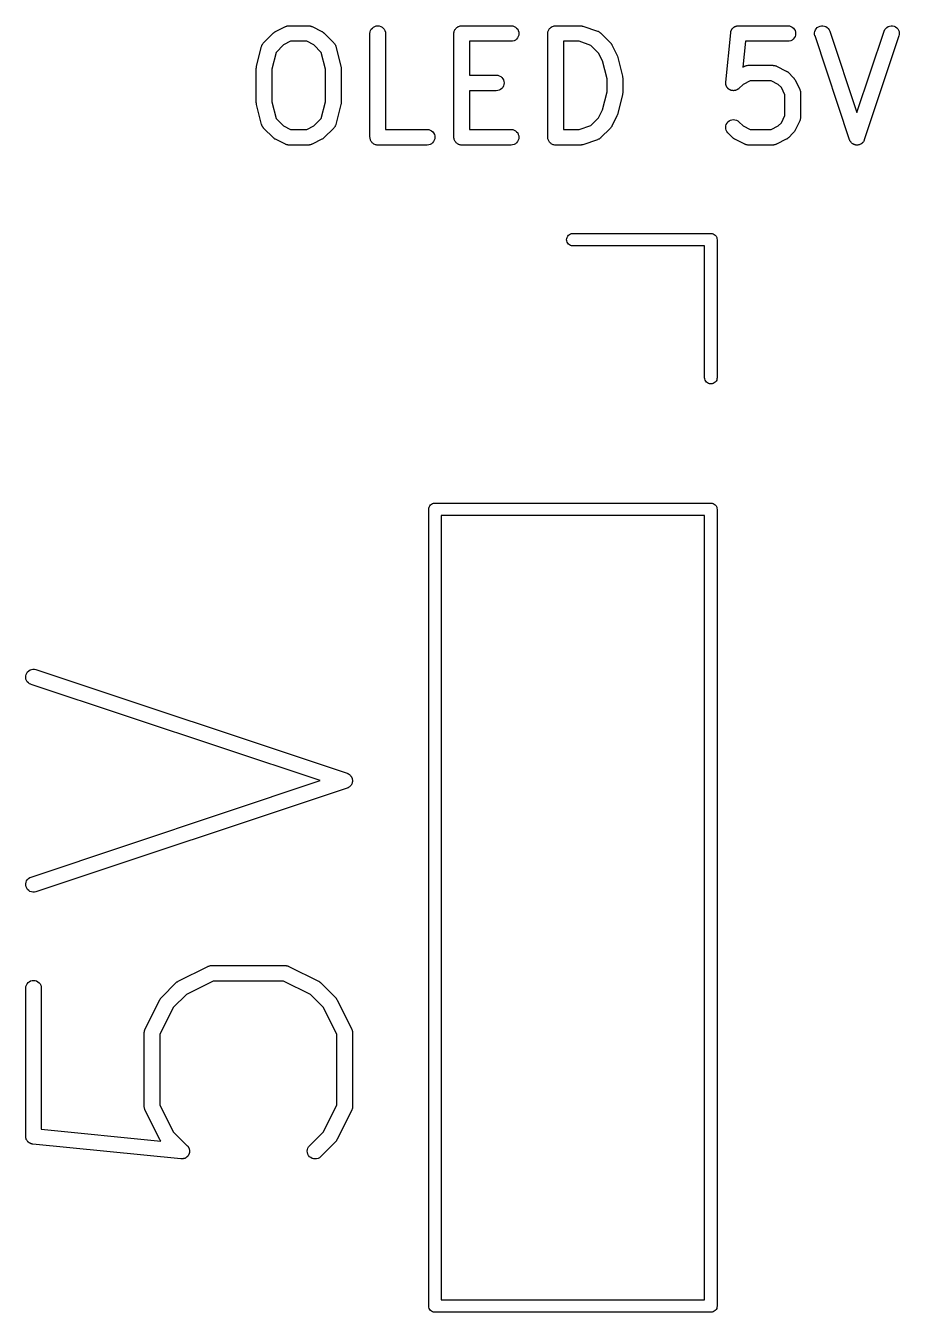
# Model space of a CAD drawing. Extents: x 84.8 to 173.4, y -140 to -47.1.
# Drawn here: x 97.09 to 105.51, y -122.29 to -109.89 of the extents above; entities that cross this region are included whole.
import ezdxf

# ---------------------------------------------------------------- set-up
doc = ezdxf.new("R2010")
doc.units = 0
doc.header["$MEASUREMENT"] = 0
doc.layers.add('BLACK', color=7, linetype='CONTINUOUS')

msp = doc.modelspace()

# ---------------------------------------------------------------- linework, layer by layer
at = {"layer": 'BLACK', "linetype": 'CONTINUOUS'}
for p, q in [((99.3804, -110.056), (99.4756, -109.961)), ((99.4756, -109.961), (99.4764, -109.96)), ((99.4764, -109.96), (99.4797, -109.958)), ((99.4797, -109.958), (99.4827, -109.955)), ((99.4827, -109.955), (99.4854, -109.953)), ((99.4854, -109.953), (99.4878, -109.951)), ((99.4878, -109.951), (99.4916, -109.949)), ((99.4916, -109.949), (99.4951, -109.947)), ((99.4951, -109.947), (99.5904, -109.899)), ((99.5904, -109.899), (99.5913, -109.899)), ((99.5913, -109.899), (99.5934, -109.898)), ((99.5934, -109.898), (99.5953, -109.897)), ((99.5953, -109.897), (99.6002, -109.896)), ((99.6002, -109.896), (99.605, -109.894)), ((99.605, -109.894), (99.6072, -109.893)), ((99.6072, -109.893), (99.6093, -109.893)), ((99.6093, -109.893), (99.6144, -109.892)), ((99.6144, -109.892), (99.6195, -109.892)), ((99.6195, -109.892), (99.6217, -109.892)), ((99.6217, -109.892), (99.6239, -109.891)), ((99.6239, -109.891), (99.8144, -109.891)), ((99.8144, -109.891), (99.8154, -109.891)), ((99.8154, -109.891), (99.8176, -109.892)), ((99.8176, -109.892), (99.8198, -109.892)), ((99.8198, -109.892), (99.8249, -109.892)), ((99.8249, -109.892), (99.83, -109.893)), ((99.83, -109.893), (99.8321, -109.894)), ((99.8321, -109.894), (99.8343, -109.894)), ((99.8343, -109.894), (99.839, -109.896)), ((99.839, -109.896), (99.8439, -109.897)), ((99.8439, -109.897), (99.8459, -109.899)), ((99.8459, -109.899), (99.8479, -109.899)), ((99.8479, -109.899), (99.9432, -109.947)), ((99.9432, -109.947), (99.9441, -109.947)), ((99.9441, -109.947), (99.9476, -109.95)), ((99.9476, -109.95), (99.9513, -109.952)), ((99.9513, -109.952), (99.9538, -109.954)), ((99.9538, -109.954), (99.9564, -109.955)), ((99.9564, -109.955), (99.9594, -109.958)), ((99.9594, -109.958), (99.9627, -109.961)), ((99.9627, -109.961), (100.058, -110.056)), ((100.406, -109.965), (100.408, -109.951)), ((100.406, -109.966), (100.406, -109.965)), ((100.406, -110.966), (100.406, -109.966)), ((100.408, -109.951), (100.412, -109.937)), ((100.412, -109.937), (100.419, -109.924)), ((100.419, -109.924), (100.429, -109.913)), ((100.429, -109.913), (100.44, -109.904)), ((100.44, -109.904), (100.453, -109.897)), ((100.453, -109.897), (100.467, -109.893)), ((100.467, -109.893), (100.482, -109.891)), ((100.482, -109.891), (100.496, -109.893)), ((100.496, -109.893), (100.51, -109.897)), ((100.51, -109.897), (100.523, -109.904)), ((100.523, -109.904), (100.534, -109.914)), ((100.534, -109.914), (100.544, -109.925)), ((100.544, -109.925), (100.55, -109.938)), ((100.55, -109.938), (100.555, -109.952)), ((100.555, -109.952), (100.556, -109.966)), ((100.556, -109.966), (100.556, -110.891)), ((101.216, -109.958), (101.217, -109.951)), ((101.216, -109.965), (101.216, -109.958)), ((101.216, -109.966), (101.216, -109.965)), ((101.216, -110.966), (101.216, -109.966)), ((101.216, -109.966), (101.216, -109.966)), ((101.216, -109.966), (101.216, -109.966)), ((101.216, -109.966), (101.216, -109.966)), ((101.217, -109.951), (101.219, -109.944)), ((101.217, -109.951), (101.217, -109.951)), ((101.217, -109.951), (101.217, -109.951)), ((101.219, -109.944), (101.221, -109.937)), ((101.221, -109.937), (101.222, -109.937)), ((101.222, -109.937), (101.225, -109.931)), ((101.222, -109.937), (101.222, -109.937)), ((101.225, -109.931), (101.228, -109.924)), ((101.228, -109.924), (101.229, -109.924)), ((101.229, -109.924), (101.233, -109.919)), ((101.229, -109.924), (101.229, -109.924)), ((101.233, -109.919), (101.238, -109.913)), ((101.238, -109.913), (101.244, -109.908)), ((101.238, -109.913), (101.238, -109.913)), ((101.238, -109.913), (101.238, -109.913)), ((101.244, -109.908), (101.249, -109.904)), ((101.249, -109.904), (101.249, -109.904)), ((101.249, -109.904), (101.25, -109.904)), ((101.25, -109.904), (101.256, -109.9)), ((101.256, -109.9), (101.262, -109.897)), ((101.262, -109.897), (101.269, -109.895)), ((101.262, -109.897), (101.262, -109.897)), ((101.262, -109.897), (101.262, -109.897)), ((101.269, -109.895), (101.276, -109.893)), ((101.276, -109.893), (101.276, -109.893)), ((101.276, -109.893), (101.277, -109.893)), ((101.277, -109.893), (101.284, -109.892)), ((101.284, -109.892), (101.291, -109.891)), ((101.291, -109.891), (101.767, -109.891)), ((101.767, -109.891), (101.768, -109.891)), ((101.768, -109.891), (101.782, -109.893)), ((101.782, -109.893), (101.796, -109.897)), ((101.796, -109.897), (101.809, -109.904)), ((101.809, -109.904), (101.82, -109.914)), ((101.82, -109.914), (101.83, -109.925)), ((101.829, -110.008), (101.82, -110.02)), ((101.836, -109.995), (101.829, -110.008)), ((101.83, -109.925), (101.836, -109.938)), ((101.836, -109.938), (101.84, -109.952)), ((101.84, -109.981), (101.836, -109.995)), ((101.84, -109.952), (101.842, -109.967)), ((101.842, -109.967), (101.84, -109.981)), ((102.12, -109.965), (102.121, -109.958)), ((102.12, -109.966), (102.12, -109.965)), ((102.12, -110.966), (102.12, -109.966)), ((102.12, -109.966), (102.12, -109.966)), ((102.12, -109.966), (102.12, -109.966)), ((102.12, -109.966), (102.12, -109.966)), ((102.121, -109.958), (102.122, -109.951)), ((102.122, -109.951), (102.124, -109.944)), ((102.122, -109.951), (102.122, -109.951)), ((102.122, -109.951), (102.122, -109.951)), ((102.124, -109.944), (102.126, -109.937)), ((102.126, -109.937), (102.13, -109.931)), ((102.126, -109.937), (102.126, -109.937)), ((102.126, -109.937), (102.126, -109.937)), ((102.13, -109.931), (102.133, -109.924)), ((102.133, -109.924), (102.138, -109.919)), ((102.133, -109.924), (102.133, -109.924)), ((102.133, -109.924), (102.133, -109.924)), ((102.138, -109.919), (102.142, -109.913)), ((102.142, -109.913), (102.143, -109.913)), ((102.143, -109.913), (102.148, -109.908)), ((102.143, -109.913), (102.143, -109.913)), ((102.148, -109.908), (102.154, -109.904)), ((102.154, -109.904), (102.161, -109.9)), ((102.154, -109.904), (102.154, -109.904)), ((102.154, -109.904), (102.154, -109.904)), ((102.161, -109.9), (102.167, -109.897)), ((102.167, -109.897), (102.174, -109.895)), ((102.167, -109.897), (102.167, -109.897)), ((102.167, -109.897), (102.167, -109.897)), ((102.174, -109.895), (102.181, -109.893)), ((102.181, -109.893), (102.188, -109.892)), ((102.181, -109.893), (102.181, -109.893)), ((102.181, -109.893), (102.181, -109.893)), ((102.188, -109.892), (102.195, -109.891)), ((102.195, -109.891), (102.433, -109.891)), ((102.433, -109.891), (102.434, -109.891)), ((102.434, -109.891), (102.439, -109.892)), ((102.439, -109.892), (102.443, -109.892)), ((102.443, -109.892), (102.446, -109.893)), ((102.446, -109.893), (102.449, -109.893)), ((102.449, -109.893), (102.453, -109.894)), ((102.453, -109.894), (102.457, -109.895)), ((102.457, -109.895), (102.6, -109.943)), ((102.6, -109.943), (102.601, -109.943)), ((102.601, -109.943), (102.603, -109.944)), ((102.603, -109.944), (102.605, -109.945)), ((102.605, -109.945), (102.61, -109.947)), ((102.61, -109.947), (102.614, -109.949)), ((102.614, -109.949), (102.616, -109.951)), ((102.616, -109.951), (102.618, -109.952)), ((102.618, -109.952), (102.622, -109.955)), ((102.622, -109.955), (102.626, -109.958)), ((102.626, -109.958), (102.628, -109.96)), ((102.628, -109.96), (102.629, -109.961)), ((102.629, -109.961), (102.725, -110.056)), ((103.835, -110.435), (103.883, -109.959)), ((103.883, -109.955), (103.884, -109.951)), ((103.883, -109.958), (103.883, -109.955)), ((103.883, -109.959), (103.883, -109.958)), ((103.884, -109.951), (103.885, -109.947)), ((103.885, -109.947), (103.886, -109.944)), ((103.886, -109.944), (103.887, -109.941)), ((103.887, -109.941), (103.888, -109.937)), ((103.888, -109.937), (103.89, -109.934)), ((103.89, -109.934), (103.892, -109.93)), ((103.892, -109.93), (103.893, -109.927)), ((103.893, -109.927), (103.895, -109.924)), ((103.895, -109.924), (103.898, -109.921)), ((103.898, -109.921), (103.9, -109.918)), ((103.9, -109.918), (103.902, -109.916)), ((103.902, -109.916), (103.904, -109.913)), ((103.904, -109.913), (103.907, -109.911)), ((103.907, -109.911), (103.91, -109.908)), ((103.91, -109.908), (103.913, -109.906)), ((103.913, -109.906), (103.916, -109.904)), ((103.916, -109.904), (103.919, -109.902)), ((103.919, -109.902), (103.923, -109.9)), ((103.923, -109.9), (103.926, -109.899)), ((103.926, -109.899), (103.929, -109.897)), ((103.929, -109.897), (103.932, -109.896)), ((103.932, -109.896), (103.936, -109.894)), ((103.936, -109.894), (103.939, -109.894)), ((103.939, -109.894), (103.943, -109.893)), ((103.943, -109.893), (103.947, -109.892)), ((103.947, -109.892), (103.951, -109.892)), ((103.951, -109.892), (103.954, -109.892)), ((103.954, -109.892), (103.957, -109.891)), ((103.957, -109.891), (104.433, -109.891)), ((104.433, -109.891), (104.434, -109.891)), ((104.434, -109.891), (104.449, -109.893)), ((104.449, -109.893), (104.463, -109.897)), ((104.463, -109.897), (104.476, -109.904)), ((104.476, -109.904), (104.487, -109.914)), ((104.496, -110.008), (104.486, -110.02)), ((104.487, -109.914), (104.496, -109.925)), ((104.496, -109.925), (104.503, -109.938)), ((104.503, -109.995), (104.496, -110.008)), ((104.503, -109.938), (104.507, -109.952)), ((104.507, -109.981), (104.503, -109.995)), ((104.507, -109.952), (104.508, -109.967)), ((104.508, -109.967), (104.507, -109.981)), ((104.692, -109.96), (104.695, -109.946)), ((104.692, -109.975), (104.692, -109.96)), ((104.695, -109.989), (104.692, -109.975)), ((104.695, -109.946), (104.7, -109.932)), ((104.696, -109.99), (104.695, -109.989)), ((105.029, -110.99), (104.696, -109.99)), ((104.7, -109.932), (104.708, -109.92)), ((104.708, -109.92), (104.718, -109.909)), ((104.718, -109.909), (104.73, -109.901)), ((104.73, -109.901), (104.744, -109.895)), ((104.744, -109.895), (104.758, -109.892)), ((104.758, -109.892), (104.772, -109.892)), ((104.772, -109.892), (104.787, -109.894)), ((104.787, -109.894), (104.801, -109.899)), ((104.801, -109.899), (104.813, -109.907)), ((104.813, -109.907), (104.824, -109.917)), ((104.824, -109.917), (104.832, -109.929)), ((104.832, -109.929), (104.838, -109.943)), ((104.838, -109.943), (105.1, -110.729)), ((105.1, -110.729), (105.362, -109.943)), ((105.505, -109.99), (105.171, -110.99)), ((105.362, -109.943), (105.363, -109.942)), ((105.363, -109.942), (105.369, -109.928)), ((105.369, -109.928), (105.377, -109.917)), ((105.377, -109.917), (105.388, -109.907)), ((105.388, -109.907), (105.401, -109.899)), ((105.401, -109.899), (105.414, -109.894)), ((105.414, -109.894), (105.429, -109.892)), ((105.429, -109.892), (105.443, -109.892)), ((105.443, -109.892), (105.458, -109.895)), ((105.458, -109.895), (105.471, -109.901)), ((105.471, -109.901), (105.483, -109.91)), ((105.483, -109.91), (105.493, -109.921)), ((105.493, -109.921), (105.501, -109.933)), ((105.501, -109.933), (105.506, -109.947)), ((105.508, -109.976), (105.505, -109.99)), ((105.506, -109.947), (105.508, -109.961)), ((105.508, -109.961), (105.508, -109.976)), ((99.313, -110.282), (99.3607, -110.091)), ((99.3607, -110.091), (99.3609, -110.09)), ((99.3609, -110.09), (99.3627, -110.085)), ((99.3627, -110.085), (99.3642, -110.08)), ((99.3642, -110.08), (99.3653, -110.078)), ((99.3653, -110.078), (99.366, -110.076)), ((99.366, -110.076), (99.3687, -110.072)), ((99.3687, -110.072), (99.3711, -110.068)), ((99.3711, -110.068), (99.3725, -110.066)), ((99.3725, -110.066), (99.3737, -110.064)), ((99.3737, -110.064), (99.3772, -110.06)), ((99.3772, -110.06), (99.3804, -110.056)), ((99.5731, -110.076), (99.5012, -110.148)), ((99.6416, -110.041), (99.5731, -110.076)), ((99.7967, -110.041), (99.6416, -110.041)), ((99.8652, -110.076), (99.7967, -110.041)), ((99.9371, -110.148), (99.8652, -110.076)), ((100.058, -110.056), (100.059, -110.057)), ((100.059, -110.057), (100.062, -110.061)), ((100.062, -110.061), (100.065, -110.065)), ((100.065, -110.065), (100.066, -110.067)), ((100.066, -110.067), (100.068, -110.068)), ((100.068, -110.068), (100.07, -110.073)), ((100.07, -110.073), (100.073, -110.077)), ((100.073, -110.077), (100.073, -110.079)), ((100.073, -110.079), (100.074, -110.081)), ((100.074, -110.081), (100.076, -110.086)), ((100.076, -110.086), (100.078, -110.091)), ((100.078, -110.091), (100.125, -110.282)), ((101.767, -110.041), (101.366, -110.041)), ((101.366, -110.041), (101.366, -110.368)), ((101.781, -110.04), (101.767, -110.041)), ((101.795, -110.036), (101.781, -110.04)), ((101.808, -110.029), (101.795, -110.036)), ((101.82, -110.02), (101.808, -110.029)), ((102.27, -110.041), (102.27, -110.891)), ((102.421, -110.041), (102.27, -110.041)), ((102.536, -110.08), (102.421, -110.041)), ((102.61, -110.154), (102.536, -110.08)), ((102.725, -110.056), (102.725, -110.057)), ((102.725, -110.057), (102.728, -110.06)), ((102.728, -110.06), (102.731, -110.063)), ((102.731, -110.063), (102.732, -110.066)), ((102.732, -110.066), (102.734, -110.068)), ((102.734, -110.068), (102.736, -110.072)), ((102.736, -110.072), (102.739, -110.076)), ((102.739, -110.076), (102.786, -110.171)), ((104.025, -110.041), (104, -110.29)), ((104.433, -110.041), (104.025, -110.041)), ((104.448, -110.04), (104.433, -110.041)), ((104.462, -110.036), (104.448, -110.04)), ((104.475, -110.029), (104.462, -110.036)), ((104.486, -110.02), (104.475, -110.029)), ((99.5012, -110.148), (99.4608, -110.309)), ((99.9775, -110.309), (99.9371, -110.148)), ((102.648, -110.231), (102.61, -110.154)), ((102.692, -110.404), (102.648, -110.231)), ((102.786, -110.171), (102.787, -110.172)), ((102.787, -110.172), (102.787, -110.172)), ((102.787, -110.172), (102.787, -110.172)), ((102.787, -110.172), (102.789, -110.179)), ((102.789, -110.179), (102.792, -110.186)), ((102.792, -110.186), (102.792, -110.186)), ((102.792, -110.186), (102.792, -110.186)), ((102.792, -110.186), (102.84, -110.377)), ((99.3108, -110.299), (99.311, -110.297)), ((99.3108, -110.3), (99.3108, -110.299)), ((99.3108, -110.633), (99.3108, -110.3)), ((99.3109, -110.296), (99.3118, -110.29)), ((99.311, -110.297), (99.3109, -110.296)), ((99.3118, -110.29), (99.3124, -110.284)), ((99.3124, -110.284), (99.3129, -110.283)), ((99.3129, -110.283), (99.313, -110.282)), ((99.4608, -110.309), (99.4608, -110.624)), ((99.9775, -110.624), (99.9775, -110.309)), ((100.125, -110.282), (100.125, -110.283)), ((100.125, -110.283), (100.126, -110.284)), ((100.126, -110.284), (100.126, -110.285)), ((100.126, -110.285), (100.127, -110.291)), ((100.127, -110.291), (100.127, -110.297)), ((100.127, -110.297), (100.127, -110.298)), ((100.127, -110.298), (100.127, -110.3)), ((100.127, -110.3), (100.127, -110.633)), ((101.366, -110.368), (101.624, -110.368)), ((101.624, -110.368), (101.625, -110.368)), ((101.625, -110.368), (101.639, -110.369)), ((101.639, -110.369), (101.653, -110.374)), ((101.653, -110.374), (101.666, -110.381)), ((101.666, -110.381), (101.677, -110.39)), ((102.84, -110.377), (102.84, -110.378)), ((102.84, -110.378), (102.84, -110.379)), ((102.84, -110.379), (102.84, -110.38)), ((102.84, -110.38), (102.841, -110.386)), ((102.841, -110.386), (102.842, -110.392)), ((104, -110.29), (104.019, -110.28)), ((104.019, -110.28), (104.02, -110.28)), ((104.02, -110.28), (104.022, -110.279)), ((104.022, -110.279), (104.024, -110.278)), ((104.024, -110.278), (104.029, -110.277)), ((104.029, -110.277), (104.034, -110.275)), ((104.034, -110.275), (104.036, -110.274)), ((104.036, -110.274), (104.038, -110.274)), ((104.038, -110.274), (104.043, -110.273)), ((104.043, -110.273), (104.048, -110.272)), ((104.048, -110.272), (104.05, -110.273)), ((104.05, -110.273), (104.052, -110.272)), ((104.052, -110.272), (104.291, -110.272)), ((104.291, -110.272), (104.292, -110.272)), ((104.292, -110.272), (104.294, -110.273)), ((104.294, -110.273), (104.296, -110.273)), ((104.296, -110.273), (104.301, -110.273)), ((104.301, -110.273), (104.306, -110.274)), ((104.306, -110.274), (104.308, -110.275)), ((104.308, -110.275), (104.31, -110.275)), ((104.31, -110.275), (104.315, -110.277)), ((104.315, -110.277), (104.32, -110.278)), ((104.32, -110.278), (104.322, -110.279)), ((104.322, -110.279), (104.324, -110.28)), ((104.324, -110.28), (104.419, -110.328)), ((104.419, -110.328), (104.42, -110.328)), ((104.42, -110.328), (104.424, -110.331)), ((104.424, -110.331), (104.428, -110.333)), ((104.428, -110.333), (104.43, -110.335)), ((104.43, -110.335), (104.433, -110.336)), ((104.433, -110.336), (104.436, -110.339)), ((104.436, -110.339), (104.439, -110.342)), ((104.439, -110.342), (104.486, -110.39)), ((101.665, -110.505), (101.652, -110.512)), ((101.677, -110.496), (101.665, -110.505)), ((101.677, -110.39), (101.687, -110.402)), ((101.686, -110.485), (101.677, -110.496)), ((101.693, -110.472), (101.686, -110.485)), ((101.687, -110.402), (101.693, -110.414)), ((101.693, -110.414), (101.698, -110.429)), ((101.697, -110.458), (101.693, -110.472)), ((101.699, -110.443), (101.697, -110.458)), ((101.698, -110.429), (101.699, -110.443)), ((102.692, -110.529), (102.692, -110.404)), ((102.842, -110.392), (102.842, -110.394)), ((102.842, -110.394), (102.842, -110.395)), ((102.842, -110.395), (102.842, -110.538)), ((103.835, -110.439), (103.835, -110.435)), ((103.835, -110.442), (103.835, -110.439)), ((103.835, -110.446), (103.835, -110.442)), ((103.835, -110.45), (103.835, -110.446)), ((103.836, -110.453), (103.835, -110.45)), ((103.836, -110.457), (103.836, -110.453)), ((103.837, -110.46), (103.836, -110.457)), ((103.838, -110.464), (103.837, -110.46)), ((103.839, -110.467), (103.838, -110.464)), ((103.84, -110.471), (103.839, -110.467)), ((103.842, -110.474), (103.84, -110.471)), ((103.843, -110.478), (103.842, -110.474)), ((103.845, -110.481), (103.843, -110.478)), ((103.847, -110.484), (103.845, -110.481)), ((103.849, -110.487), (103.847, -110.484)), ((103.851, -110.49), (103.849, -110.487)), ((103.854, -110.492), (103.851, -110.49)), ((103.856, -110.495), (103.854, -110.492)), ((103.859, -110.498), (103.856, -110.495)), ((103.862, -110.5), (103.859, -110.498)), ((103.865, -110.502), (103.862, -110.5)), ((103.867, -110.505), (103.865, -110.502)), ((103.871, -110.506), (103.867, -110.505)), ((103.874, -110.508), (103.871, -110.506)), ((103.877, -110.51), (103.874, -110.508)), ((103.88, -110.512), (103.877, -110.51)), ((103.941, -110.51), (103.937, -110.512)), ((103.944, -110.509), (103.941, -110.51)), ((103.947, -110.507), (103.944, -110.509)), ((103.95, -110.505), (103.947, -110.507)), ((103.953, -110.503), (103.95, -110.505)), ((103.957, -110.501), (103.953, -110.503)), ((103.959, -110.499), (103.957, -110.501)), ((103.962, -110.496), (103.959, -110.499)), ((103.963, -110.496), (103.962, -110.496)), ((104.002, -110.457), (103.963, -110.496)), ((104.07, -110.422), (104.002, -110.457)), ((104.273, -110.422), (104.07, -110.422)), ((104.341, -110.457), (104.273, -110.422)), ((104.372, -110.487), (104.341, -110.457)), ((104.406, -110.556), (104.372, -110.487)), ((104.486, -110.39), (104.487, -110.39)), ((104.487, -110.39), (104.49, -110.394)), ((104.49, -110.394), (104.493, -110.397)), ((104.493, -110.397), (104.494, -110.399)), ((104.494, -110.399), (104.496, -110.402)), ((104.496, -110.402), (104.498, -110.405)), ((104.498, -110.405), (104.501, -110.409)), ((104.501, -110.409), (104.548, -110.504)), ((104.548, -110.504), (104.549, -110.505)), ((104.549, -110.505), (104.549, -110.507)), ((104.549, -110.507), (104.55, -110.509)), ((104.55, -110.509), (104.552, -110.514)), ((99.3109, -110.634), (99.3108, -110.633)), ((99.3109, -110.636), (99.3109, -110.634)), ((99.4608, -110.624), (99.5012, -110.785)), ((99.9371, -110.785), (99.9775, -110.624)), ((100.127, -110.633), (100.127, -110.634)), ((100.127, -110.634), (100.127, -110.635)), ((101.624, -110.518), (101.366, -110.518)), ((101.366, -110.518), (101.366, -110.891)), ((101.638, -110.516), (101.624, -110.518)), ((101.652, -110.512), (101.638, -110.516)), ((102.648, -110.702), (102.692, -110.529)), ((102.84, -110.556), (102.792, -110.746)), ((102.841, -110.547), (102.84, -110.553)), ((102.84, -110.553), (102.84, -110.555)), ((102.84, -110.555), (102.84, -110.556)), ((102.842, -110.542), (102.841, -110.547)), ((102.842, -110.538), (102.842, -110.539)), ((102.842, -110.539), (102.842, -110.54)), ((102.842, -110.54), (102.842, -110.542)), ((103.884, -110.513), (103.88, -110.512)), ((103.887, -110.514), (103.884, -110.513)), ((103.891, -110.515), (103.887, -110.514)), ((103.894, -110.516), (103.891, -110.515)), ((103.898, -110.516), (103.894, -110.516)), ((103.902, -110.517), (103.898, -110.516)), ((103.905, -110.517), (103.902, -110.517)), ((103.909, -110.518), (103.905, -110.517)), ((103.913, -110.517), (103.909, -110.518)), ((103.916, -110.517), (103.913, -110.517)), ((103.92, -110.517), (103.916, -110.517)), ((103.923, -110.516), (103.92, -110.517)), ((103.927, -110.515), (103.923, -110.516)), ((103.931, -110.515), (103.927, -110.515)), ((103.934, -110.513), (103.931, -110.515)), ((103.937, -110.512), (103.934, -110.513)), ((104.406, -110.758), (104.406, -110.556)), ((104.552, -110.514), (104.554, -110.519)), ((104.554, -110.519), (104.554, -110.521)), ((104.554, -110.521), (104.555, -110.523)), ((104.555, -110.523), (104.555, -110.528)), ((104.555, -110.528), (104.556, -110.533)), ((104.556, -110.533), (104.556, -110.536)), ((104.556, -110.536), (104.556, -110.538)), ((104.556, -110.538), (104.556, -110.776)), ((99.3117, -110.642), (99.3109, -110.636)), ((99.3122, -110.648), (99.3117, -110.642)), ((99.3126, -110.649), (99.3122, -110.648)), ((99.3128, -110.65), (99.3126, -110.649)), ((99.313, -110.651), (99.3128, -110.65)), ((99.3607, -110.842), (99.313, -110.651)), ((100.125, -110.651), (100.078, -110.842)), ((100.126, -110.649), (100.125, -110.65)), ((100.125, -110.65), (100.125, -110.651)), ((100.127, -110.643), (100.126, -110.649)), ((100.127, -110.635), (100.127, -110.637)), ((100.127, -110.637), (100.127, -110.643)), ((102.61, -110.779), (102.648, -110.702)), ((102.789, -110.755), (102.787, -110.761)), ((102.791, -110.748), (102.789, -110.755)), ((102.792, -110.748), (102.791, -110.748)), ((102.792, -110.746), (102.792, -110.747)), ((102.792, -110.747), (102.792, -110.748)), ((104.372, -110.827), (104.406, -110.758)), ((99.3624, -110.846), (99.3607, -110.842)), ((99.3638, -110.851), (99.3624, -110.846)), ((99.3648, -110.853), (99.3638, -110.851)), ((99.3656, -110.855), (99.3648, -110.853)), ((99.3682, -110.86), (99.3656, -110.855)), ((99.3705, -110.864), (99.3682, -110.86)), ((99.3719, -110.866), (99.3705, -110.864)), ((99.3731, -110.868), (99.3719, -110.866)), ((99.3765, -110.872), (99.3731, -110.868)), ((99.3797, -110.876), (99.3765, -110.872)), ((99.3804, -110.877), (99.3797, -110.876)), ((99.4756, -110.972), (99.3804, -110.877)), ((99.5012, -110.785), (99.5731, -110.857)), ((99.5731, -110.857), (99.6416, -110.891)), ((99.7967, -110.891), (99.8652, -110.857)), ((99.8652, -110.857), (99.9371, -110.785)), ((100.058, -110.877), (99.9627, -110.972)), ((100.061, -110.873), (100.058, -110.877)), ((100.065, -110.869), (100.061, -110.873)), ((100.066, -110.867), (100.065, -110.869)), ((100.067, -110.865), (100.066, -110.867)), ((100.07, -110.861), (100.067, -110.865)), ((100.072, -110.856), (100.07, -110.861)), ((100.073, -110.854), (100.072, -110.856)), ((100.074, -110.852), (100.073, -110.854)), ((100.076, -110.847), (100.074, -110.852)), ((100.077, -110.843), (100.076, -110.847)), ((100.078, -110.842), (100.077, -110.843)), ((102.421, -110.891), (102.536, -110.853)), ((102.536, -110.853), (102.61, -110.779)), ((102.725, -110.877), (102.629, -110.972)), ((102.727, -110.873), (102.725, -110.877)), ((102.73, -110.87), (102.727, -110.873)), ((102.732, -110.868), (102.73, -110.87)), ((102.734, -110.865), (102.732, -110.868)), ((102.736, -110.862), (102.734, -110.865)), ((102.738, -110.858), (102.736, -110.862)), ((102.739, -110.857), (102.738, -110.858)), ((102.786, -110.762), (102.739, -110.857)), ((102.787, -110.761), (102.786, -110.762)), ((102.786, -110.762), (102.786, -110.762)), ((103.835, -110.87), (103.836, -110.856)), ((103.836, -110.885), (103.835, -110.87)), ((103.836, -110.856), (103.841, -110.842)), ((103.841, -110.842), (103.848, -110.829)), ((103.848, -110.829), (103.857, -110.818)), ((103.857, -110.818), (103.868, -110.809)), ((103.868, -110.809), (103.881, -110.802)), ((103.881, -110.802), (103.895, -110.798)), ((103.895, -110.798), (103.91, -110.796)), ((103.91, -110.796), (103.924, -110.798)), ((103.924, -110.798), (103.938, -110.802)), ((103.938, -110.802), (103.951, -110.809)), ((103.951, -110.809), (103.963, -110.818)), ((103.963, -110.818), (104.002, -110.857)), ((104.002, -110.857), (104.07, -110.891)), ((104.273, -110.891), (104.341, -110.857)), ((104.341, -110.857), (104.372, -110.827)), ((104.548, -110.809), (104.501, -110.905)), ((104.549, -110.807), (104.548, -110.809)), ((104.55, -110.805), (104.549, -110.807)), ((104.552, -110.801), (104.55, -110.805)), ((104.553, -110.796), (104.552, -110.801)), ((104.554, -110.794), (104.553, -110.796)), ((104.555, -110.786), (104.554, -110.791)), ((104.554, -110.791), (104.554, -110.794)), ((104.556, -110.781), (104.555, -110.786)), ((104.556, -110.776), (104.556, -110.777)), ((104.556, -110.777), (104.556, -110.779)), ((104.556, -110.779), (104.556, -110.781)), ((99.4789, -110.974), (99.4756, -110.972)), ((99.4819, -110.977), (99.4789, -110.974)), ((99.4845, -110.979), (99.4819, -110.977)), ((99.4869, -110.981), (99.4845, -110.979)), ((99.4907, -110.983), (99.4869, -110.981)), ((99.4942, -110.985), (99.4907, -110.983)), ((99.4951, -110.986), (99.4942, -110.985)), ((99.5904, -111.033), (99.4951, -110.986)), ((99.6416, -110.891), (99.7967, -110.891)), ((99.9432, -110.986), (99.8479, -111.033)), ((99.9467, -110.984), (99.9432, -110.986)), ((99.9505, -110.982), (99.9467, -110.984)), ((99.9529, -110.98), (99.9505, -110.982)), ((99.9556, -110.978), (99.9529, -110.98)), ((99.9586, -110.975), (99.9556, -110.978)), ((99.9619, -110.973), (99.9586, -110.975)), ((99.9627, -110.972), (99.9619, -110.973)), ((100.407, -110.973), (100.406, -110.966)), ((100.407, -110.98), (100.407, -110.973)), ((100.407, -110.981), (100.407, -110.98)), ((100.41, -110.988), (100.407, -110.981)), ((100.407, -110.981), (100.407, -110.981)), ((100.412, -110.994), (100.41, -110.988)), ((100.412, -110.995), (100.412, -110.994)), ((100.415, -111.001), (100.412, -110.995)), ((100.412, -110.995), (100.412, -110.995)), ((100.418, -111.007), (100.415, -111.001)), ((100.556, -110.891), (100.957, -110.891)), ((100.957, -110.891), (100.958, -110.891)), ((100.958, -110.891), (100.973, -110.893)), ((100.973, -110.893), (100.987, -110.897)), ((100.987, -110.897), (101, -110.904)), ((101, -110.904), (101.011, -110.914)), ((101.011, -110.914), (101.02, -110.925)), ((101.026, -110.995), (101.019, -111.008)), ((101.02, -110.925), (101.027, -110.938)), ((101.031, -110.981), (101.026, -110.995)), ((101.027, -110.938), (101.031, -110.952)), ((101.031, -110.952), (101.032, -110.967)), ((101.032, -110.967), (101.031, -110.981)), ((101.216, -110.973), (101.216, -110.966)), ((101.217, -110.98), (101.216, -110.973)), ((101.217, -110.981), (101.217, -110.98)), ((101.219, -110.988), (101.217, -110.981)), ((101.217, -110.981), (101.217, -110.981)), ((101.221, -110.994), (101.219, -110.988)), ((101.221, -110.995), (101.221, -110.994)), ((101.225, -111.001), (101.221, -110.995)), ((101.221, -110.995), (101.221, -110.995)), ((101.228, -111.007), (101.225, -111.001)), ((101.366, -110.891), (101.767, -110.891)), ((101.767, -110.891), (101.768, -110.891)), ((101.768, -110.891), (101.782, -110.893)), ((101.782, -110.893), (101.796, -110.897)), ((101.796, -110.897), (101.809, -110.904)), ((101.809, -110.904), (101.82, -110.914)), ((101.82, -110.914), (101.83, -110.925)), ((101.836, -110.995), (101.829, -111.008)), ((101.83, -110.925), (101.836, -110.938)), ((101.836, -110.938), (101.84, -110.952)), ((101.84, -110.981), (101.836, -110.995)), ((101.84, -110.952), (101.842, -110.967)), ((101.842, -110.967), (101.84, -110.981)), ((102.121, -110.973), (102.12, -110.966)), ((102.122, -110.98), (102.121, -110.973)), ((102.122, -110.981), (102.122, -110.98)), ((102.124, -110.988), (102.122, -110.981)), ((102.122, -110.981), (102.122, -110.981)), ((102.126, -110.994), (102.124, -110.988)), ((102.126, -110.995), (102.126, -110.994)), ((102.129, -111.001), (102.126, -110.995)), ((102.126, -110.995), (102.126, -110.995)), ((102.133, -111.007), (102.129, -111.001)), ((102.27, -110.891), (102.421, -110.891)), ((102.6, -110.99), (102.457, -111.038)), ((102.602, -110.989), (102.6, -110.99)), ((102.604, -110.988), (102.602, -110.989)), ((102.609, -110.986), (102.604, -110.988)), ((102.613, -110.984), (102.609, -110.986)), ((102.615, -110.983), (102.613, -110.984)), ((102.617, -110.982), (102.615, -110.983)), ((102.621, -110.978), (102.617, -110.982)), ((102.625, -110.976), (102.621, -110.978)), ((102.627, -110.974), (102.625, -110.976)), ((102.629, -110.973), (102.627, -110.974)), ((102.629, -110.972), (102.629, -110.973)), ((103.84, -110.899), (103.836, -110.885)), ((103.847, -110.912), (103.84, -110.899)), ((103.856, -110.923), (103.847, -110.912)), ((103.857, -110.924), (103.856, -110.923)), ((103.904, -110.972), (103.857, -110.924)), ((103.907, -110.974), (103.904, -110.972)), ((103.91, -110.977), (103.907, -110.974)), ((103.913, -110.979), (103.91, -110.977)), ((103.916, -110.981), (103.913, -110.979)), ((103.919, -110.983), (103.916, -110.981)), ((103.923, -110.985), (103.919, -110.983)), ((103.924, -110.986), (103.923, -110.985)), ((104.019, -111.033), (103.924, -110.986)), ((104.07, -110.891), (104.273, -110.891)), ((104.419, -110.986), (104.324, -111.033)), ((104.423, -110.984), (104.419, -110.986)), ((104.427, -110.982), (104.423, -110.984)), ((104.429, -110.98), (104.427, -110.982)), ((104.432, -110.978), (104.429, -110.98)), ((104.435, -110.975), (104.432, -110.978)), ((104.438, -110.973), (104.435, -110.975)), ((104.439, -110.972), (104.438, -110.973)), ((104.486, -110.924), (104.439, -110.972)), ((104.489, -110.921), (104.486, -110.924)), ((104.492, -110.918), (104.489, -110.921)), ((104.494, -110.915), (104.492, -110.918)), ((104.496, -110.913), (104.494, -110.915)), ((104.498, -110.909), (104.496, -110.913)), ((104.5, -110.906), (104.498, -110.909)), ((104.501, -110.905), (104.5, -110.906)), ((105.031, -110.995), (105.029, -110.99)), ((105.033, -111), (105.031, -110.995)), ((105.034, -111.002), (105.033, -111)), ((105.035, -111.003), (105.034, -111.002)), ((105.038, -111.008), (105.035, -111.003)), ((105.165, -111.004), (105.162, -111.009)), ((105.166, -111.002), (105.165, -111.004)), ((105.167, -111.001), (105.166, -111.002)), ((105.169, -110.996), (105.167, -111.001)), ((105.171, -110.991), (105.169, -110.996)), ((105.171, -110.99), (105.171, -110.991)), ((99.5924, -111.034), (99.5904, -111.033)), ((99.5944, -111.035), (99.5924, -111.034)), ((99.5992, -111.037), (99.5944, -111.035)), ((99.604, -111.039), (99.5992, -111.037)), ((99.6062, -111.039), (99.604, -111.039)), ((99.6083, -111.04), (99.6062, -111.039)), ((99.6134, -111.04), (99.6083, -111.04)), ((99.6185, -111.041), (99.6134, -111.04)), ((99.6207, -111.041), (99.6185, -111.041)), ((99.6229, -111.041), (99.6207, -111.041)), ((99.6239, -111.041), (99.6229, -111.041)), ((99.8144, -111.041), (99.6239, -111.041)), ((99.8166, -111.041), (99.8144, -111.041)), ((99.8188, -111.041), (99.8166, -111.041)), ((99.8238, -111.04), (99.8188, -111.041)), ((99.8289, -111.04), (99.8238, -111.04)), ((99.8311, -111.039), (99.8289, -111.04)), ((99.8332, -111.039), (99.8311, -111.039)), ((99.8381, -111.037), (99.8332, -111.039)), ((99.843, -111.036), (99.8381, -111.037)), ((99.8449, -111.035), (99.843, -111.036)), ((99.847, -111.034), (99.8449, -111.035)), ((99.8479, -111.033), (99.847, -111.034)), ((100.418, -111.008), (100.418, -111.007)), ((100.419, -111.008), (100.418, -111.008)), ((100.423, -111.013), (100.419, -111.008)), ((100.427, -111.019), (100.423, -111.013)), ((100.428, -111.019), (100.427, -111.019)), ((100.433, -111.024), (100.428, -111.019)), ((100.428, -111.019), (100.428, -111.019)), ((100.439, -111.028), (100.433, -111.024)), ((100.439, -111.029), (100.439, -111.028)), ((100.439, -111.028), (100.439, -111.028)), ((100.445, -111.032), (100.439, -111.029)), ((100.452, -111.035), (100.445, -111.032)), ((100.452, -111.036), (100.452, -111.035)), ((100.452, -111.035), (100.452, -111.035)), ((100.459, -111.038), (100.452, -111.036)), ((100.465, -111.04), (100.459, -111.038)), ((100.466, -111.04), (100.465, -111.04)), ((100.473, -111.041), (100.466, -111.04)), ((100.466, -111.04), (100.466, -111.04)), ((100.48, -111.041), (100.473, -111.041)), ((100.481, -111.041), (100.48, -111.041)), ((100.957, -111.041), (100.481, -111.041)), ((100.481, -111.041), (100.481, -111.041)), ((100.481, -111.041), (100.481, -111.041)), ((100.481, -111.041), (100.481, -111.041)), ((100.972, -111.04), (100.957, -111.041)), ((100.986, -111.036), (100.972, -111.04)), ((100.999, -111.029), (100.986, -111.036)), ((101.01, -111.02), (100.999, -111.029)), ((101.019, -111.008), (101.01, -111.02)), ((101.228, -111.008), (101.228, -111.007)), ((101.233, -111.013), (101.228, -111.008)), ((101.228, -111.008), (101.228, -111.008)), ((101.237, -111.019), (101.233, -111.013)), ((101.243, -111.024), (101.237, -111.019)), ((101.237, -111.019), (101.237, -111.019)), ((101.237, -111.019), (101.237, -111.019)), ((101.248, -111.028), (101.243, -111.024)), ((101.249, -111.029), (101.248, -111.028)), ((101.248, -111.028), (101.248, -111.028)), ((101.255, -111.032), (101.249, -111.029)), ((101.261, -111.035), (101.255, -111.032)), ((101.262, -111.036), (101.261, -111.035)), ((101.261, -111.035), (101.261, -111.035)), ((101.268, -111.038), (101.262, -111.036)), ((101.275, -111.04), (101.268, -111.038)), ((101.282, -111.041), (101.275, -111.04)), ((101.275, -111.04), (101.275, -111.04)), ((101.275, -111.04), (101.275, -111.04)), ((101.29, -111.041), (101.282, -111.041)), ((101.291, -111.041), (101.29, -111.041)), ((101.29, -111.041), (101.29, -111.041)), ((101.29, -111.041), (101.29, -111.041)), ((101.29, -111.041), (101.29, -111.041)), ((101.767, -111.041), (101.291, -111.041)), ((101.781, -111.04), (101.767, -111.041)), ((101.795, -111.036), (101.781, -111.04)), ((101.808, -111.029), (101.795, -111.036)), ((101.82, -111.02), (101.808, -111.029)), ((101.829, -111.008), (101.82, -111.02)), ((102.133, -111.008), (102.133, -111.007)), ((102.137, -111.013), (102.133, -111.008)), ((102.133, -111.008), (102.133, -111.008)), ((102.142, -111.019), (102.137, -111.013)), ((102.148, -111.024), (102.142, -111.019)), ((102.142, -111.019), (102.142, -111.019)), ((102.142, -111.019), (102.142, -111.019)), ((102.153, -111.028), (102.148, -111.024)), ((102.153, -111.029), (102.153, -111.028)), ((102.153, -111.028), (102.153, -111.028)), ((102.16, -111.032), (102.153, -111.029)), ((102.166, -111.035), (102.16, -111.032)), ((102.166, -111.036), (102.166, -111.035)), ((102.166, -111.035), (102.166, -111.035)), ((102.173, -111.038), (102.166, -111.036)), ((102.18, -111.04), (102.173, -111.038)), ((102.187, -111.041), (102.18, -111.04)), ((102.18, -111.04), (102.18, -111.04)), ((102.18, -111.04), (102.18, -111.04)), ((102.194, -111.041), (102.187, -111.041)), ((102.195, -111.041), (102.194, -111.041)), ((102.433, -111.041), (102.195, -111.041)), ((102.195, -111.041), (102.195, -111.041)), ((102.195, -111.041), (102.195, -111.041)), ((102.195, -111.041), (102.195, -111.041)), ((102.438, -111.041), (102.433, -111.041)), ((102.442, -111.041), (102.438, -111.041)), ((102.445, -111.04), (102.442, -111.041)), ((102.448, -111.04), (102.445, -111.04)), ((102.452, -111.039), (102.448, -111.04)), ((102.456, -111.038), (102.452, -111.039)), ((102.457, -111.038), (102.456, -111.038)), ((104.021, -111.034), (104.019, -111.033)), ((104.023, -111.035), (104.021, -111.034)), ((104.028, -111.037), (104.023, -111.035)), ((104.033, -111.039), (104.028, -111.037)), ((104.035, -111.039), (104.033, -111.039)), ((104.037, -111.04), (104.035, -111.039)), ((104.042, -111.04), (104.037, -111.04)), ((104.047, -111.041), (104.042, -111.04)), ((104.049, -111.041), (104.047, -111.041)), ((104.051, -111.041), (104.049, -111.041)), ((104.052, -111.041), (104.051, -111.041)), ((104.291, -111.041), (104.052, -111.041)), ((104.293, -111.041), (104.291, -111.041)), ((104.295, -111.041), (104.293, -111.041)), ((104.3, -111.04), (104.295, -111.041)), ((104.305, -111.04), (104.3, -111.04)), ((104.307, -111.039), (104.305, -111.04)), ((104.309, -111.039), (104.307, -111.039)), ((104.314, -111.037), (104.309, -111.039)), ((104.319, -111.036), (104.314, -111.037)), ((104.321, -111.035), (104.319, -111.036)), ((104.323, -111.034), (104.321, -111.035)), ((104.324, -111.033), (104.323, -111.034)), ((105.041, -111.012), (105.038, -111.008)), ((105.042, -111.014), (105.041, -111.012)), ((105.043, -111.015), (105.042, -111.014)), ((105.047, -111.019), (105.043, -111.015)), ((105.051, -111.023), (105.047, -111.019)), ((105.052, -111.024), (105.051, -111.023)), ((105.054, -111.026), (105.052, -111.024)), ((105.058, -111.028), (105.054, -111.026)), ((105.063, -111.031), (105.058, -111.028)), ((105.065, -111.032), (105.063, -111.031)), ((105.066, -111.033), (105.065, -111.032)), ((105.071, -111.035), (105.066, -111.033)), ((105.076, -111.037), (105.071, -111.035)), ((105.078, -111.038), (105.076, -111.037)), ((105.08, -111.039), (105.078, -111.038)), ((105.085, -111.04), (105.08, -111.039)), ((105.09, -111.041), (105.085, -111.04)), ((105.092, -111.041), (105.09, -111.041)), ((105.094, -111.041), (105.092, -111.041)), ((105.1, -111.041), (105.094, -111.041)), ((105.105, -111.041), (105.1, -111.041)), ((105.107, -111.041), (105.105, -111.041)), ((105.109, -111.041), (105.107, -111.041)), ((105.114, -111.04), (105.109, -111.041)), ((105.119, -111.039), (105.114, -111.04)), ((105.121, -111.038), (105.119, -111.039)), ((105.123, -111.038), (105.121, -111.038)), ((105.128, -111.036), (105.123, -111.038)), ((105.133, -111.034), (105.128, -111.036)), ((105.135, -111.033), (105.133, -111.034)), ((105.137, -111.032), (105.135, -111.033)), ((105.141, -111.029), (105.137, -111.032)), ((105.145, -111.026), (105.141, -111.029)), ((105.147, -111.025), (105.145, -111.026)), ((105.149, -111.023), (105.147, -111.025)), ((105.152, -111.02), (105.149, -111.023)), ((105.156, -111.016), (105.152, -111.02)), ((105.157, -111.014), (105.156, -111.016)), ((105.159, -111.013), (105.157, -111.014)), ((105.162, -111.009), (105.159, -111.013)), ((102.302, -111.954), (102.303, -111.942)), ((102.303, -111.966), (102.302, -111.954)), ((102.303, -111.942), (102.306, -111.931)), ((102.306, -111.977), (102.303, -111.966)), ((102.306, -111.931), (102.312, -111.921)), ((102.312, -111.987), (102.306, -111.977)), ((102.312, -111.921), (102.319, -111.911)), ((102.319, -111.997), (102.312, -111.987)), ((102.319, -111.911), (102.329, -111.904)), ((102.329, -112.004), (102.319, -111.997)), ((102.329, -111.904), (102.339, -111.898)), ((102.339, -111.898), (102.35, -111.895)), ((102.35, -111.895), (102.359, -111.894)), ((102.359, -111.894), (103.689, -111.894)), ((103.689, -111.894), (103.692, -111.894)), ((103.692, -111.894), (103.695, -111.894)), ((103.695, -111.894), (103.695, -111.894)), ((103.695, -111.894), (103.704, -111.895)), ((103.704, -111.895), (103.715, -111.898)), ((103.715, -111.898), (103.725, -111.904)), ((103.725, -111.904), (103.735, -111.911)), ((103.735, -111.911), (103.742, -111.921)), ((103.742, -111.921), (103.748, -111.931)), ((103.748, -111.931), (103.751, -111.942)), ((103.751, -111.942), (103.752, -111.954)), ((103.752, -111.954), (103.752, -111.957)), ((103.752, -111.957), (103.752, -113.287)), ((102.339, -112.01), (102.329, -112.004)), ((102.35, -112.013), (102.339, -112.01)), ((102.359, -112.014), (102.35, -112.013)), ((103.632, -112.014), (102.359, -112.014)), ((103.632, -113.287), (103.632, -112.014)), ((103.633, -113.296), (103.632, -113.287)), ((103.636, -113.307), (103.633, -113.296)), ((103.642, -113.317), (103.636, -113.307)), ((103.649, -113.327), (103.642, -113.317)), ((103.659, -113.334), (103.649, -113.327)), ((103.669, -113.34), (103.659, -113.334)), ((103.68, -113.343), (103.669, -113.34)), ((103.692, -113.344), (103.68, -113.343)), ((103.704, -113.343), (103.692, -113.344)), ((103.715, -113.34), (103.704, -113.343)), ((103.725, -113.334), (103.715, -113.34)), ((103.735, -113.327), (103.725, -113.334)), ((103.742, -113.317), (103.735, -113.327)), ((103.748, -113.307), (103.742, -113.317)), ((103.751, -113.296), (103.748, -113.307)), ((103.752, -113.287), (103.751, -113.296)), ((100.972, -114.554), (100.973, -114.542)), ((100.972, -114.557), (100.972, -114.554)), ((100.972, -122.231), (100.972, -114.557)), ((100.973, -114.542), (100.976, -114.531)), ((100.976, -114.531), (100.982, -114.521)), ((100.982, -114.521), (100.989, -114.511)), ((100.989, -114.511), (100.999, -114.504)), ((100.999, -114.504), (101.009, -114.498)), ((101.009, -114.498), (101.02, -114.495)), ((101.02, -114.495), (101.029, -114.494)), ((101.029, -114.494), (101.032, -114.494)), ((101.032, -114.494), (101.035, -114.494)), ((101.035, -114.494), (103.689, -114.494)), ((103.689, -114.494), (103.692, -114.494)), ((103.692, -114.494), (103.695, -114.494)), ((103.695, -114.494), (103.695, -114.494)), ((103.695, -114.494), (103.704, -114.495)), ((103.704, -114.495), (103.715, -114.498)), ((103.715, -114.498), (103.725, -114.504)), ((103.725, -114.504), (103.735, -114.511)), ((103.735, -114.511), (103.742, -114.521)), ((103.742, -114.521), (103.748, -114.531)), ((103.748, -114.531), (103.751, -114.542)), ((103.751, -114.542), (103.752, -114.554)), ((103.752, -114.554), (103.752, -114.557)), ((103.752, -114.557), (103.752, -122.231)), ((101.092, -114.614), (101.092, -122.174)), ((103.632, -114.614), (101.092, -114.614)), ((103.632, -122.174), (103.632, -114.614)), ((97.0883, -116.174), (97.0888, -116.159)), ((97.0906, -116.189), (97.0883, -116.174)), ((97.0888, -116.159), (97.0922, -116.145)), ((97.0957, -116.202), (97.0906, -116.189)), ((97.0922, -116.145), (97.0982, -116.132)), ((97.1034, -116.215), (97.0957, -116.202)), ((97.0982, -116.132), (97.1067, -116.12)), ((97.1133, -116.225), (97.1034, -116.215)), ((97.1067, -116.12), (97.1174, -116.11)), ((97.1174, -116.11), (97.1298, -116.102)), ((97.1298, -116.102), (97.1435, -116.097)), ((97.1435, -116.097), (97.158, -116.095)), ((97.158, -116.095), (97.1726, -116.095)), ((97.1726, -116.095), (97.1869, -116.098)), ((97.1869, -116.098), (100.187, -117.098)), ((97.1251, -116.234), (97.1133, -116.225)), ((97.1384, -116.24), (97.1251, -116.234)), ((97.1394, -116.241), (97.1384, -116.24)), ((99.926, -117.169), (97.1394, -116.241)), ((97.1394, -118.098), (99.926, -117.169)), ((100.187, -117.098), (100.188, -117.099)), ((100.188, -117.099), (100.193, -117.101)), ((100.193, -117.101), (100.197, -117.103)), ((100.197, -117.103), (100.199, -117.104)), ((100.199, -117.104), (100.201, -117.105)), ((100.201, -117.105), (100.205, -117.108)), ((100.205, -117.108), (100.21, -117.111)), ((100.21, -117.111), (100.211, -117.112)), ((100.211, -117.112), (100.213, -117.113)), ((100.213, -117.113), (100.216, -117.117)), ((100.216, -117.117), (100.22, -117.121)), ((100.22, -117.121), (100.221, -117.123)), ((100.221, -117.123), (100.223, -117.124)), ((100.223, -117.124), (100.226, -117.129)), ((100.228, -117.207), (100.225, -117.211)), ((100.226, -117.129), (100.229, -117.133)), ((100.229, -117.205), (100.228, -117.207)), ((100.229, -117.133), (100.229, -117.135)), ((100.229, -117.135), (100.231, -117.137)), ((100.23, -117.203), (100.229, -117.205)), ((100.232, -117.198), (100.23, -117.203)), ((100.231, -117.137), (100.232, -117.141)), ((100.232, -117.141), (100.234, -117.146)), ((100.234, -117.194), (100.232, -117.198)), ((100.234, -117.146), (100.235, -117.148)), ((100.235, -117.192), (100.234, -117.194)), ((100.235, -117.148), (100.236, -117.15)), ((100.236, -117.184), (100.235, -117.19)), ((100.235, -117.19), (100.235, -117.192)), ((100.236, -117.15), (100.236, -117.155)), ((100.236, -117.155), (100.238, -117.161)), ((100.237, -117.179), (100.236, -117.184)), ((100.238, -117.177), (100.237, -117.179)), ((100.238, -117.161), (100.238, -117.163)), ((100.238, -117.163), (100.238, -117.165)), ((100.238, -117.165), (100.238, -117.17)), ((100.238, -117.17), (100.238, -117.175)), ((100.238, -117.175), (100.238, -117.177)), ((100.187, -117.241), (97.1869, -118.241)), ((100.192, -117.238), (100.187, -117.241)), ((100.196, -117.237), (100.192, -117.238)), ((100.198, -117.235), (100.196, -117.237)), ((100.2, -117.235), (100.198, -117.235)), ((100.204, -117.232), (100.2, -117.235)), ((100.209, -117.229), (100.204, -117.232)), ((100.21, -117.227), (100.209, -117.229)), ((100.212, -117.226), (100.21, -117.227)), ((100.216, -117.222), (100.212, -117.226)), ((100.22, -117.219), (100.216, -117.222)), ((100.221, -117.217), (100.22, -117.219)), ((100.222, -117.216), (100.221, -117.217)), ((100.225, -117.211), (100.222, -117.216)), ((97.0884, -118.164), (97.0909, -118.149)), ((97.0887, -118.178), (97.0884, -118.164)), ((97.0918, -118.193), (97.0887, -118.178)), ((97.0909, -118.149), (97.0962, -118.136)), ((97.0977, -118.206), (97.0918, -118.193)), ((97.0962, -118.136), (97.104, -118.123)), ((97.104, -118.123), (97.1141, -118.113)), ((97.1141, -118.113), (97.1261, -118.104)), ((97.1261, -118.104), (97.1394, -118.098)), ((97.1061, -118.218), (97.0977, -118.206)), ((97.1166, -118.228), (97.1061, -118.218)), ((97.1289, -118.236), (97.1166, -118.228)), ((97.1425, -118.242), (97.1289, -118.236)), ((97.1569, -118.244), (97.1425, -118.242)), ((97.1715, -118.244), (97.1569, -118.244)), ((97.1859, -118.241), (97.1715, -118.244)), ((97.1869, -118.241), (97.1859, -118.241)), ((98.5582, -119.102), (98.8439, -118.959)), ((98.8439, -118.959), (98.8448, -118.959)), ((98.8448, -118.959), (98.8469, -118.958)), ((98.8469, -118.958), (98.8488, -118.957)), ((98.8488, -118.957), (98.8538, -118.956)), ((98.8538, -118.956), (98.8586, -118.954)), ((98.8586, -118.954), (98.8607, -118.954)), ((98.8607, -118.954), (98.8629, -118.953)), ((98.8629, -118.953), (98.868, -118.952)), ((98.868, -118.952), (98.873, -118.952)), ((98.873, -118.952), (98.8752, -118.952)), ((98.8752, -118.952), (98.8774, -118.952)), ((98.8774, -118.952), (99.5917, -118.952)), ((99.5917, -118.952), (99.5928, -118.952)), ((99.5928, -118.952), (99.595, -118.952)), ((99.595, -118.952), (99.5972, -118.952)), ((99.5972, -118.952), (99.6022, -118.953)), ((99.6022, -118.953), (99.6073, -118.953)), ((99.6073, -118.953), (99.6094, -118.954)), ((99.6094, -118.954), (99.6116, -118.954)), ((99.6116, -118.954), (99.6164, -118.956)), ((99.6164, -118.956), (99.6213, -118.958)), ((99.6213, -118.958), (99.6232, -118.959)), ((99.6232, -118.959), (99.6253, -118.959)), ((99.6253, -118.959), (99.911, -119.102)), ((97.0881, -119.168), (97.0898, -119.154)), ((97.0881, -119.169), (97.0881, -119.168)), ((97.0881, -120.598), (97.0881, -119.169)), ((97.0898, -119.154), (97.0942, -119.14)), ((97.0942, -119.14), (97.1013, -119.127)), ((97.1013, -119.127), (97.1107, -119.116)), ((97.1107, -119.116), (97.1221, -119.107)), ((97.1221, -119.107), (97.135, -119.1)), ((97.135, -119.1), (97.1491, -119.096)), ((97.1491, -119.096), (97.1637, -119.094)), ((97.1637, -119.094), (97.1782, -119.096)), ((97.1782, -119.096), (97.1922, -119.1)), ((97.1922, -119.1), (97.2051, -119.107)), ((97.2051, -119.107), (97.2164, -119.117)), ((97.2164, -119.117), (97.2256, -119.128)), ((97.2256, -119.128), (97.2325, -119.141)), ((97.2325, -119.141), (97.2367, -119.155)), ((97.2367, -119.155), (97.2381, -119.169)), ((97.2381, -119.169), (97.2381, -120.53)), ((98.3958, -119.259), (98.5387, -119.116)), ((98.5387, -119.116), (98.5394, -119.116)), ((98.5394, -119.116), (98.5427, -119.113)), ((98.5427, -119.113), (98.5458, -119.11)), ((98.5458, -119.11), (98.5484, -119.108)), ((98.5484, -119.108), (98.5509, -119.107)), ((98.5509, -119.107), (98.5546, -119.105)), ((98.5546, -119.105), (98.5582, -119.102)), ((98.8951, -119.102), (98.6361, -119.231)), ((99.574, -119.102), (98.8951, -119.102)), ((99.833, -119.231), (99.574, -119.102)), ((99.911, -119.102), (99.9119, -119.103)), ((99.9119, -119.103), (99.9154, -119.105)), ((99.9154, -119.105), (99.9192, -119.107)), ((99.9192, -119.107), (99.9216, -119.109)), ((99.9216, -119.109), (99.9242, -119.111)), ((99.9242, -119.111), (99.9272, -119.114)), ((99.9272, -119.114), (99.9305, -119.116)), ((99.9305, -119.116), (100.073, -119.259)), ((98.2389, -119.564), (98.3818, -119.279)), ((98.3818, -119.279), (98.3822, -119.278)), ((98.3822, -119.278), (98.3845, -119.274)), ((98.3845, -119.274), (98.3865, -119.271)), ((98.3865, -119.271), (98.3885, -119.268)), ((98.3885, -119.268), (98.3902, -119.266)), ((98.3902, -119.266), (98.3931, -119.263)), ((98.3931, -119.263), (98.3958, -119.259)), ((98.6361, -119.231), (98.5105, -119.357)), ((99.9586, -119.357), (99.833, -119.231)), ((100.073, -119.259), (100.074, -119.26)), ((100.074, -119.26), (100.077, -119.263)), ((100.077, -119.263), (100.08, -119.266)), ((100.08, -119.266), (100.081, -119.269)), ((100.081, -119.269), (100.083, -119.271)), ((100.083, -119.271), (100.085, -119.275)), ((100.085, -119.275), (100.087, -119.279)), ((100.087, -119.279), (100.23, -119.564)), ((98.5105, -119.357), (98.381, -119.616)), ((100.088, -119.616), (99.9586, -119.357)), ((98.2381, -119.567), (98.2389, -119.564)), ((100.23, -119.564), (100.231, -119.565)), ((98.231, -119.597), (98.2313, -119.595)), ((98.231, -119.598), (98.231, -119.597)), ((98.231, -120.312), (98.231, -119.598)), ((98.2312, -119.593), (98.2321, -119.587)), ((98.2313, -119.595), (98.2312, -119.593)), ((98.2321, -119.587), (98.2326, -119.582)), ((98.2326, -119.582), (98.2333, -119.58)), ((98.2333, -119.58), (98.2337, -119.578)), ((98.2337, -119.578), (98.2355, -119.573)), ((98.2355, -119.573), (98.2371, -119.568)), ((98.2371, -119.568), (98.2381, -119.567)), ((98.381, -119.616), (98.381, -120.295)), ((100.088, -120.295), (100.088, -119.616)), ((100.231, -119.565), (100.231, -119.567)), ((100.231, -119.567), (100.232, -119.569)), ((100.232, -119.569), (100.234, -119.574)), ((100.234, -119.574), (100.236, -119.579)), ((100.236, -119.579), (100.236, -119.581)), ((100.236, -119.581), (100.237, -119.583)), ((100.237, -119.583), (100.237, -119.589)), ((100.237, -119.589), (100.238, -119.594)), ((100.238, -119.594), (100.238, -119.596)), ((100.238, -119.596), (100.238, -119.598)), ((100.238, -119.598), (100.238, -120.312)), ((98.381, -120.295), (98.5105, -120.554)), ((99.9586, -120.554), (100.088, -120.295)), ((98.2312, -120.314), (98.231, -120.312)), ((98.2311, -120.317), (98.2312, -120.314)), ((98.2319, -120.322), (98.2311, -120.317)), ((98.2324, -120.327), (98.2319, -120.322)), ((98.2331, -120.329), (98.2324, -120.327)), ((98.2334, -120.331), (98.2331, -120.329)), ((98.2352, -120.336), (98.2334, -120.331)), ((98.2367, -120.341), (98.2352, -120.336)), ((98.2377, -120.343), (98.2367, -120.341)), ((98.2385, -120.345), (98.2377, -120.343)), ((98.2389, -120.346), (98.2385, -120.345)), ((98.3818, -120.632), (98.2389, -120.346)), ((100.23, -120.346), (100.087, -120.632)), ((100.231, -120.344), (100.23, -120.346)), ((100.232, -120.342), (100.231, -120.344)), ((100.234, -120.337), (100.232, -120.342)), ((100.235, -120.332), (100.234, -120.337)), ((100.236, -120.33), (100.235, -120.332)), ((100.237, -120.328), (100.236, -120.33)), ((100.238, -120.318), (100.237, -120.323)), ((100.237, -120.323), (100.237, -120.328)), ((100.238, -120.312), (100.238, -120.313)), ((100.238, -120.313), (100.238, -120.316)), ((100.238, -120.316), (100.238, -120.318)), ((97.2381, -120.53), (98.391, -120.645)), ((98.5105, -120.554), (98.6447, -120.688)), ((99.8244, -120.688), (99.9586, -120.554)), ((97.0885, -120.601), (97.0881, -120.598)), ((97.0884, -120.605), (97.0885, -120.601)), ((97.0892, -120.609), (97.0884, -120.605)), ((97.0896, -120.613), (97.0892, -120.609)), ((97.0905, -120.616), (97.0896, -120.613)), ((97.0912, -120.619), (97.0905, -120.616)), ((97.0926, -120.623), (97.0912, -120.619)), ((97.0938, -120.627), (97.0926, -120.623)), ((97.0954, -120.63), (97.0938, -120.627)), ((97.0966, -120.633), (97.0954, -120.63)), ((97.0988, -120.636), (97.0966, -120.633)), ((97.1007, -120.64), (97.0988, -120.636)), ((97.1028, -120.642), (97.1007, -120.64)), ((97.1046, -120.645), (97.1028, -120.642)), ((97.1074, -120.648), (97.1046, -120.645)), ((97.1099, -120.651), (97.1074, -120.648)), ((97.1125, -120.653), (97.1099, -120.651)), ((97.1148, -120.655), (97.1125, -120.653)), ((97.1181, -120.658), (97.1148, -120.655)), ((97.1212, -120.66), (97.1181, -120.658)), ((97.1241, -120.662), (97.1212, -120.66)), ((97.1269, -120.664), (97.1241, -120.662)), ((97.1306, -120.665), (97.1269, -120.664)), ((97.1341, -120.667), (97.1306, -120.665)), ((97.1373, -120.668), (97.1341, -120.667)), ((97.1403, -120.669), (97.1373, -120.668)), ((97.1442, -120.67), (97.1403, -120.669)), ((97.1481, -120.671), (97.1442, -120.67)), ((97.1514, -120.672), (97.1481, -120.671)), ((97.1546, -120.673), (97.1514, -120.672)), ((97.1557, -120.673), (97.1546, -120.673)), ((98.5843, -120.815), (97.1557, -120.673)), ((98.384, -120.635), (98.3818, -120.632)), ((98.386, -120.639), (98.384, -120.635)), ((98.3879, -120.641), (98.386, -120.639)), ((98.3896, -120.644), (98.3879, -120.641)), ((98.391, -120.645), (98.3896, -120.644)), ((100.073, -120.651), (99.9305, -120.794)), ((100.076, -120.648), (100.073, -120.651)), ((100.079, -120.645), (100.076, -120.648)), ((100.081, -120.642), (100.079, -120.645)), ((100.083, -120.64), (100.081, -120.642)), ((100.085, -120.636), (100.083, -120.64)), ((100.087, -120.632), (100.085, -120.636)), ((100.087, -120.632), (100.087, -120.632)), ((98.6298, -120.805), (98.6268, -120.807)), ((98.633, -120.803), (98.6298, -120.805)), ((98.6359, -120.801), (98.633, -120.803)), ((98.639, -120.799), (98.6359, -120.801)), ((98.6416, -120.797), (98.639, -120.799)), ((98.6444, -120.794), (98.6416, -120.797)), ((98.6468, -120.791), (98.6444, -120.794)), ((98.6447, -120.688), (98.6455, -120.689)), ((98.6455, -120.689), (98.6477, -120.691)), ((98.6494, -120.789), (98.6468, -120.791)), ((98.6477, -120.691), (98.6503, -120.694)), ((98.6514, -120.786), (98.6494, -120.789)), ((98.6503, -120.694), (98.6523, -120.697)), ((98.6537, -120.783), (98.6514, -120.786)), ((98.6523, -120.697), (98.6546, -120.7)), ((98.6555, -120.78), (98.6537, -120.783)), ((98.6546, -120.7), (98.6563, -120.703)), ((98.6576, -120.777), (98.6555, -120.78)), ((98.6563, -120.703), (98.6582, -120.706)), ((98.659, -120.773), (98.6576, -120.777)), ((98.6582, -120.706), (98.6596, -120.71)), ((98.6608, -120.77), (98.659, -120.773)), ((98.6596, -120.71), (98.6613, -120.713)), ((98.6619, -120.767), (98.6608, -120.77)), ((98.6613, -120.713), (98.6624, -120.716)), ((98.6633, -120.763), (98.6619, -120.767)), ((98.6624, -120.716), (98.6637, -120.72)), ((98.6641, -120.76), (98.6633, -120.763)), ((98.6637, -120.72), (98.6644, -120.723)), ((98.6651, -120.756), (98.6641, -120.76)), ((98.6644, -120.723), (98.6654, -120.727)), ((98.6655, -120.752), (98.6651, -120.756)), ((98.6654, -120.727), (98.6657, -120.731)), ((98.6663, -120.749), (98.6655, -120.752)), ((98.6657, -120.731), (98.6664, -120.734)), ((98.6667, -120.742), (98.6663, -120.745)), ((98.6663, -120.745), (98.6663, -120.749)), ((98.6664, -120.734), (98.6664, -120.738)), ((98.6664, -120.738), (98.6667, -120.742)), ((99.8024, -120.741), (99.8039, -120.726)), ((99.8038, -120.755), (99.8024, -120.741)), ((99.808, -120.769), (99.8038, -120.755)), ((99.8039, -120.726), (99.8082, -120.712)), ((99.8148, -120.782), (99.808, -120.769)), ((99.8082, -120.712), (99.8151, -120.699)), ((99.824, -120.794), (99.8148, -120.782)), ((99.8151, -120.699), (99.8244, -120.688)), ((99.8353, -120.803), (99.824, -120.794)), ((99.8481, -120.81), (99.8353, -120.803)), ((99.9183, -120.804), (99.9053, -120.81)), ((99.9297, -120.795), (99.9183, -120.804)), ((99.9305, -120.794), (99.9297, -120.795)), ((98.5879, -120.815), (98.5843, -120.815)), ((98.5915, -120.816), (98.5879, -120.815)), ((98.5952, -120.816), (98.5915, -120.816)), ((98.5989, -120.816), (98.5952, -120.816)), ((98.6024, -120.815), (98.5989, -120.816)), ((98.606, -120.814), (98.6024, -120.815)), ((98.6096, -120.813), (98.606, -120.814)), ((98.6133, -120.813), (98.6096, -120.813)), ((98.6166, -120.811), (98.6133, -120.813)), ((98.6201, -120.81), (98.6166, -120.811)), ((98.6233, -120.809), (98.6201, -120.81)), ((98.6268, -120.807), (98.6233, -120.809)), ((99.8621, -120.814), (99.8481, -120.81)), ((99.8766, -120.816), (99.8621, -120.814)), ((99.8912, -120.815), (99.8766, -120.816)), ((99.9053, -120.81), (99.8912, -120.815)), ((100.972, -122.234), (100.972, -122.231)), ((100.973, -122.246), (100.972, -122.234)), ((100.976, -122.257), (100.973, -122.246)), ((100.982, -122.267), (100.976, -122.257)), ((100.989, -122.277), (100.982, -122.267)), ((100.999, -122.284), (100.989, -122.277)), ((101.009, -122.29), (100.999, -122.284)), ((101.02, -122.293), (101.009, -122.29)), ((101.029, -122.294), (101.02, -122.293)), ((101.092, -122.174), (103.632, -122.174)), ((103.704, -122.293), (103.692, -122.294)), ((103.715, -122.29), (103.704, -122.293)), ((103.725, -122.284), (103.715, -122.29)), ((103.735, -122.277), (103.725, -122.284)), ((103.742, -122.267), (103.735, -122.277)), ((103.748, -122.257), (103.742, -122.267)), ((103.751, -122.246), (103.748, -122.257)), ((103.752, -122.237), (103.751, -122.246)), ((103.752, -122.231), (103.752, -122.234)), ((103.752, -122.234), (103.752, -122.237)), ((101.032, -122.294), (101.029, -122.294)), ((101.029, -122.294), (101.029, -122.294)), ((101.035, -122.294), (101.032, -122.294)), ((103.689, -122.294), (101.035, -122.294)), ((103.692, -122.294), (103.689, -122.294))]:
    msp.add_line(p, q, dxfattribs=at)

doc.saveas('drawing.dxf')
